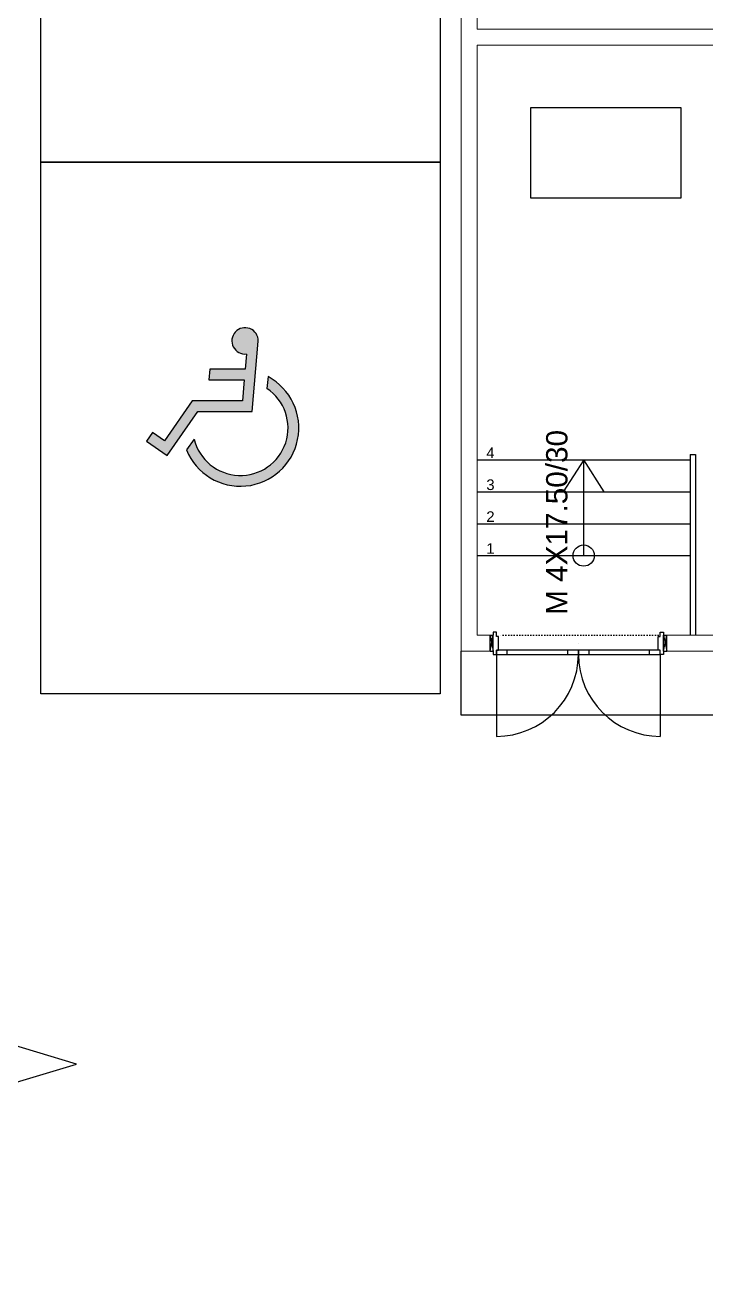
# Model space of a CAD drawing. Extents: x -5598 to 26293, y -3808 to 13850.
# Drawn here: x 12075 to 12715, y 3676 to 4849 of the extents above; entities that cross this region are included whole.
import ezdxf

# ---------------------------------------------------------------- set-up
doc = ezdxf.new("R2010")
doc.units = 0
doc.header["$LTSCALE"] = 100
doc.header["$MEASUREMENT"] = 0
doc.linetypes.add('DOT', pattern=[0.25, 0, -0.25])
for name, color, linetype in [('ELEKTRIK', 7, 'Continuous'), ('KA-PEN-8 @ 1', 5, 'Continuous'), ('KOR KASA', 1, 'Continuous'), ('MERD', 7, 'Continuous'), ('OK', 7, 'Continuous'), ('OLCU DIS', 7, 'Continuous'), ('TEFRIS', 7, 'Continuous'), ('YAZI', 7, 'Continuous')]:
    doc.layers.add(name, color=color, linetype=linetype)
doc.layers.add('Y-DUVAR GAZBETON', color=161, linetype='Continuous', lineweight=20)
doc.styles.add('ARIEL_500S', font='arial.ttf', dxfattribs={"height": 125})
doc.styles.add('OLC-50', font='romans.shx', dxfattribs={"width": 0.5, "height": 0.15})
doc.styles.add('olcu', font='romans.shx', dxfattribs={"width": 0.5})
doc.styles.get("Standard").update_dxf_attribs({"font": 'arial.ttf'})
doc.dimstyles.new('1-200', dxfattribs={"dimtxt": 40, "dimasz": 2, "dimexe": 0, "dimexo": 0, "dimgap": 10, "dimtad": 1, "dimdec": 4, "dimrnd": 0.1, "dimzin": 9, "dimdsep": 46, "dimtxsty": 'olcu', "dimblk1": 'SOL', "dimblk2": 'SAG', "dimsah": 1, "dimcen": 0, "dimse1": 1, "dimse2": 1, "dimclre": 13, "dimadec": 0, "dimazin": 0, "dimtfac": 1, "dimtdec": 4, "dimtix": 1, "dimtmove": 2, "dimatfit": 2, "dimldrblk": 'SOL', "dimfxl": 0, "dimtolj": 1, "dimarcsym": 0})

# ---------------------------------------------------------------- blocks, each defined once
blk = doc.blocks.new('OK-OTOPARK2')
at = {"layer": 'OK'}
blk.add_lwpolyline([(212.1, 87.9, 0.414214), (-87.9, -212.1)], format="xyb", dxfattribs=at)
blk.add_lwpolyline([(-88.2, -324.2), (-54.2, -212.1), (-121.6, -212.1)], close=True, dxfattribs=at)
blk = doc.blocks.new('ENGELLİ OTOPARK')
h = blk.add_hatch(color=0)
h.paths.add_polyline_path([(298.3, -213.4), (293, -221.4), (286.5, -228.3), (278.9, -234), (270.3, -238.4), (261.2, -241.1), (251.7, -242.2), (242.2, -241.7), (232.9, -239.5), (224.1, -235.8), (216.1, -230.5), (209.2, -224), (203.5, -216.4), (199.1, -207.8), (196.4, -198.7), (195.3, -189.2), (195.8, -179.7), (198, -170.4), (201.7, -161.6), (207, -153.6), (213.5, -146.7), (221.1, -141), (229.3, -136.8), (239.6, -144), (237.6, -144.5), (230.3, -147.4), (223.6, -151.4), (217.8, -156.5), (212.9, -162.6), (209.1, -169.4), (206.6, -176.8), (205.4, -184.5), (205.5, -192.3), (207, -199.9), (209.9, -207.2), (213.9, -213.9), (219, -219.7), (225.1, -224.6), (231.9, -228.4), (239.3, -230.9), (247, -232.1), (254.8, -232), (262.4, -230.5), (269.7, -227.6), (276.4, -223.6), (282.2, -218.5), (287.1, -212.4)])
h.paths.add_polyline_path([(265.5, -198.5), (265.5, -147.5), (224.2, -118.5), (237.6, -99.3), (245.7, -105), (238, -116), (275.4, -142.2), (275.4, -189.4), (295.3, -191.1), (295.3, -157.9), (305.2, -158.7), (305.2, -192), (319.5, -193.2), (319.5, -191.1), (319.8, -188.9), (320.5, -186.9), (321.5, -185), (322.8, -183.3), (324.5, -181.8), (326.3, -180.7), (328.3, -179.9), (330.4, -179.5), (332.6, -179.4), (334.7, -179.7), (336.8, -180.4), (338.7, -181.4), (340.4, -182.7), (341.8, -184.4), (343, -186.2), (343.8, -188.2), (344.2, -190.3), (344.3, -192.5), (344, -194.6), (343.3, -196.7), (342.3, -198.6), (340.9, -200.3), (339.3, -201.7), (337.5, -202.9), (335.4, -203.7), (333.3, -204.1), (331.7, -204.2)])
at = {"color": 0}
for p, q in [((237.6, -99.3), (224.2, -118.5)), ((245.7, -105), (237.6, -99.3)), ((238, -116), (245.7, -105)), ((275.4, -142.2), (238, -116)), ((224.2, -118.5), (265.5, -147.5)), ((239.6, -144), (229.3, -136.8)), ((265.5, -147.5), (265.5, -198.5)), ((275.4, -189.4), (275.4, -142.2)), ((305.2, -158.7), (295.3, -157.9)), ((295.3, -157.9), (295.3, -191.1)), ((305.2, -192), (305.2, -158.7)), ((265.5, -198.5), (331.7, -204.2)), ((295.3, -191.1), (275.4, -189.4)), ((319.5, -193.2), (305.2, -192)), ((298.3, -213.4), (287.1, -212.4))]:
    blk.add_line(p, q, dxfattribs=at)
blk.add_lwpolyline([(0, 0), (500, 0), (500, -375), (0, -375), (0, 0)], dxfattribs=at)
for centre, radius, start, end in [((250, -187.5), 54.8, 112.2039, 331.8001), ((250, -187.5), 44.7, 103.4673, 326.1359), ((331.9, -191.8), 12.4, 269.0027, 186.6803)]:
    blk.add_arc(centre, radius, start, end, dxfattribs=at)
blk = doc.blocks.new('300kVA UPS')
at = {"color": 0}
blk.add_lwpolyline([(22.9, -23.8), (164.1, -23.8), (164.1, -109.3), (22.9, -109.3)], close=True, dxfattribs=at)
blk = doc.blocks.new('*U92')
at = {"layer": 'KOR KASA'}
for p, q in [((0, 126), (15, 126)), ((15, 126), (15, 123)), ((0, -37), (0, -40)), ((0, -37), (15, -37)), ((15, -37), (15, -40))]:
    blk.add_line(p, q, dxfattribs=at)
for points in [[(15, 126), (0, 123)], [(0, 126), (15, 123)], [(0, 126), (0, 123)], [(0, 123), (15, 123)], [(15, -37), (0, -40)], [(0, -37), (15, -40)], [(0, -40), (15, -40)]]:
    blk.add_lwpolyline(points, dxfattribs=at)
blk = doc.blocks.new('*U127')
at = {"color": 0}
for p, q in [((-157, 18), (-157, 95)), ((-3, 18), (-3, 95)), ((-147, 18), (-147, 14)), ((-90.1, 18), (-90.1, 14)), ((-70, 18), (-70, 14)), ((-13.1, 18), (-13.1, 14)), ((-80, 7.5), (-80, 7.5))]:
    blk.add_line(p, q, dxfattribs=at)
at = {"color": 0, "linetype": 'DOT', "ltscale": 0.1}
blk.add_line((-155, 0), (-5, 0), dxfattribs=at)
at = {"color": 0}
for points in [[(-160, 15), (-160, 18), (-157, 18), (-157, 14), (-155, 14), (-155, 1), (-157, 1), (-157, -3), (-160, -3), (-160, 0)], [(0, 15), (0, 18), (-3, 18), (-3, 14), (-5, 14), (-5, 1), (-3, 1), (-3, -3), (0, -3), (0, 0)]]:
    blk.add_lwpolyline(points, dxfattribs=at)
for points in [[(-157, 18), (-157, 14), (-80, 14), (-80, 18)], [(-80, 18), (-80, 14), (-3, 14), (-3, 18)]]:
    blk.add_lwpolyline(points, close=True, dxfattribs=at)
for centre, start, end in [((-157, 18), 0, 90), ((-3, 18), 90, 180)]:
    blk.add_arc(centre, 77, start, end, dxfattribs=at)
at = {"style": 'OLC-50', "width": 0.5, "flags": 1}
for tag, p in [('K-NO', (-202.8, -83.8)), ('K-KANRENK', (-22.3, -88.8)), ('K-BLOK', (-203.4, -120.6)), ('K-KASRENK', (-21.2, -126.7)), ('K-KAT', (-204.3, -156)), ('K-TAMACILMA', (-22.8, -165.7)), ('K-MAHALKOD', (-203.3, -194)), ('K-FOTOSEL', (-21.8, -201.7)), ('K-MAHALAD', (-204.8, -233)), ('K-HERMETIK', (-19.9, -236.3)), ('K-ACILISYON', (-203.8, -268.9)), ('K-HIDROLIK', (-22.2, -270.2)), ('K-YANGIN', (-201.9, -303.5)), ('K-KART', (-20.4, -303.8)), ('K-KANATTIP', (-204.2, -337.4)), ('K-BAND', (-21.8, -345.7)), ('K-KANATMALZ', (-202.4, -371.1)), ('K-MENFEZ', (-19.9, -380.3)), ('K-KASAMALZ', (-201.4, -410.1)), ('K-PBAR', (-22.2, -414.1)), ('K-KASATIP', (-202, -446.8)), ('K-ELEKTRIKLI', (-20.4, -447.8)), ('K-DUVAR', (-202, -485.2)), ('K-TIP', (-20.4, -486.4)), ('K-REZ1', (-20.4, -524.3)), ('K-REZ2', (-20.4, -560.8)), ('K-REZ3', (-20.4, -600.7))]:
    blk.add_attdef(tag, p, '', height=30, dxfattribs=at)
blk = doc.blocks.new('SOL')
at = {"color": 0}
for p, q in [((0, 30), (0, -6.96)), ((7.58, 0), (-6.97, 0))]:
    blk.add_line(p, q, dxfattribs=at)
blk.add_circle((0, 0), 3, dxfattribs=at)
blk = doc.blocks.new('SAG')
at = {"color": 0}
for p, q in [((0, -30), (0, 6.96)), ((7.58, 0), (-6.97, 0))]:
    blk.add_line(p, q, dxfattribs=at)
blk.add_circle((0, 0), 3, dxfattribs=at)
blk = doc.blocks.new('*D332')
at = {"layer": 'OLCU DIS', "color": 0, "lineweight": -2, "transparency": 16777216}
blk.add_line((21268, -935), (-2968, -935), dxfattribs=at)
at = {"layer": 'OLCU DIS', "color": 0, "lineweight": -2, "transparency": 16777216, "xscale": 2, "yscale": 2, "zscale": 2, "rotation": 180}
blk.add_blockref('SAG', (-2970, -935), dxfattribs=at)
at = {"layer": 'OLCU DIS', "color": 0, "lineweight": -2, "transparency": 16777216, "xscale": 2, "yscale": 2, "zscale": 2}
blk.add_blockref('SOL', (21270, -935), dxfattribs=at)
at = {"layer": 'OLCU DIS', "color": 0, "transparency": 16777216, "insert": (9295.6, -905), "char_height": 40, "attachment_point": 5, "style": 'olcu'}
blk.add_mtext('\\A1;24240', dxfattribs=at)

msp = doc.modelspace()

# ---------------------------------------------------------------- linework, layer by layer
at = {"layer": 'MERD', "color": 6}
for p, q in [((12700, 4445), (12705, 4445)), ((12700, 4445), (12700, 4275)), ((12705, 4445), (12705, 4275)), ((12500, 4440), (12700, 4440)), ((12600, 4440), (12580.75499, 4410)), ((12600, 4350), (12600, 4440)), ((12619.24501, 4410), (12600, 4440)), ((12500, 4410), (12700, 4410)), ((12500, 4380), (12700, 4380)), ((12500, 4350), (12700, 4350))]:
    msp.add_line(p, q, dxfattribs=at)
msp.add_circle((12600, 4349.99974), 10, dxfattribs=at)
at = {"layer": 'TEFRIS', "color": 11}
msp.add_lwpolyline([(16555, 4260), (16555, 4200), (12485, 4200), (12485, 4260)], dxfattribs=at)
at = {"layer": 'Y-DUVAR GAZBETON'}
for p, q in [((13284, 4845.00006), (12500, 4844.99999)), ((13284, 4830.00004), (12500, 4830.00004)), ((12500, 4830.00004), (12500, 4275)), ((12512, 4275), (12500, 4275)), ((12512, 4275), (12512, 4260)), ((12840, 4275), (12678, 4275)), ((12678, 4275), (12678, 4260)), ((12512, 4260), (12485, 4260)), ((12840, 4260), (12678, 4260))]:
    msp.add_line(p, q, dxfattribs=at)
for points in [[(13415, 6293.00004), (13415, 6325.00004), (12485, 6325.00004), (12485, 4260)], [(13400, 6293.00004), (13400, 6310.00004), (12500, 6310.00004), (12500, 4844.99999)]]:
    msp.add_lwpolyline(points, dxfattribs=at)

# ---------------------------------------------------------------- block references
at = {"layer": 'ELEKTRIK', "color": 37}
msp.add_blockref('300kVA UPS', (12527.35602, 4795.24925), dxfattribs=at)
at = {"layer": 'KA-PEN-8 @ 1', "rotation": 180}
msp.add_blockref('*U127', (12515, 4275), dxfattribs=at)
at = {"layer": 'KOR KASA', "rotation": 90}
msp.add_blockref('*U92', (12638, 4259.99979), dxfattribs=at)
at = {"layer": 'OK', "color": 252, "rotation": 90.00000000000004}
msp.add_blockref('OK-OTOPARK2', (11799.11796, 3959.8955), dxfattribs=at)
at = {"layer": 'TEFRIS', "color": 11, "extrusion": (0, 0, -1), "xscale": -1, "zscale": -1, "rotation": 270}
for p in [(-12090, 4720), (-12090, 4220)]:
    msp.add_blockref('ENGELLİ OTOPARK', p, dxfattribs=at)

# ---------------------------------------------------------------- texts
at = {"layer": 'MERD', "color": 7, "insert": (12585, 4294.1919), "char_height": 20, "width": 264174.8742617, "attachment_point": 7, "rotation": 90, "style": 'ARIEL_500S'}
msp.add_mtext('M 4X17.50/30', dxfattribs=at)
at = {"layer": 'YAZI', "color": 7, "char_height": 10, "width": 256.8854, "attachment_point": 3}
for s, insert in [('4', (12516.28655, 4451.63342)), ('3', (12516.28655, 4421.63342)), ('2', (12516.28655, 4391.63342)), ('1', (12516.28655, 4361.63342))]:
    msp.add_mtext(s, dxfattribs=dict(at, insert=insert))

# ---------------------------------------------------------------- dimensions: what is measured, and where the dimension line sits
at = {"layer": 'OLCU DIS', "color": 7}
dim = msp.add_linear_dim(base=(-2970, -935), p1=(21270, -635), p2=(-2970, 7535), dimstyle='1-200', dxfattribs=at)
dim.commit()
dim.dimension.update_dxf_attribs({"geometry": '*D332', "text_midpoint": (9295.63768, -905), "dimtype": 160})

doc.saveas('drawing.dxf')
